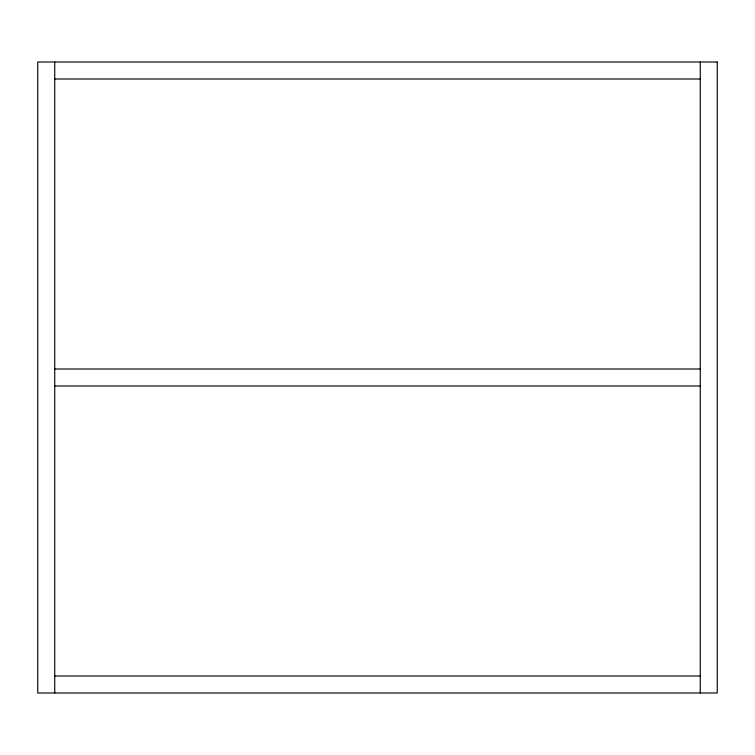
<?xml version="1.0" encoding="UTF-8"?>
<svg xmlns="http://www.w3.org/2000/svg" width="755" height="755" viewBox="0 0 755 755"><rect width="100%" height="100%" fill="white"/><g stroke="black" fill="none" stroke-linecap="round" stroke-linejoin="round"><path stroke-width="1.13" d="M54.737 79.001L700.262 79.001M54.737 369.006L700.262 369.006M54.737 385.994L700.262 385.994M54.737 675.999L700.262 675.999M700.262 62.014L700.262 692.986M54.737 62.014L54.737 692.986M717.25 62.014L37.75 62.014L37.75 692.986L717.25 692.986L717.25 62.014"/></g></svg>
